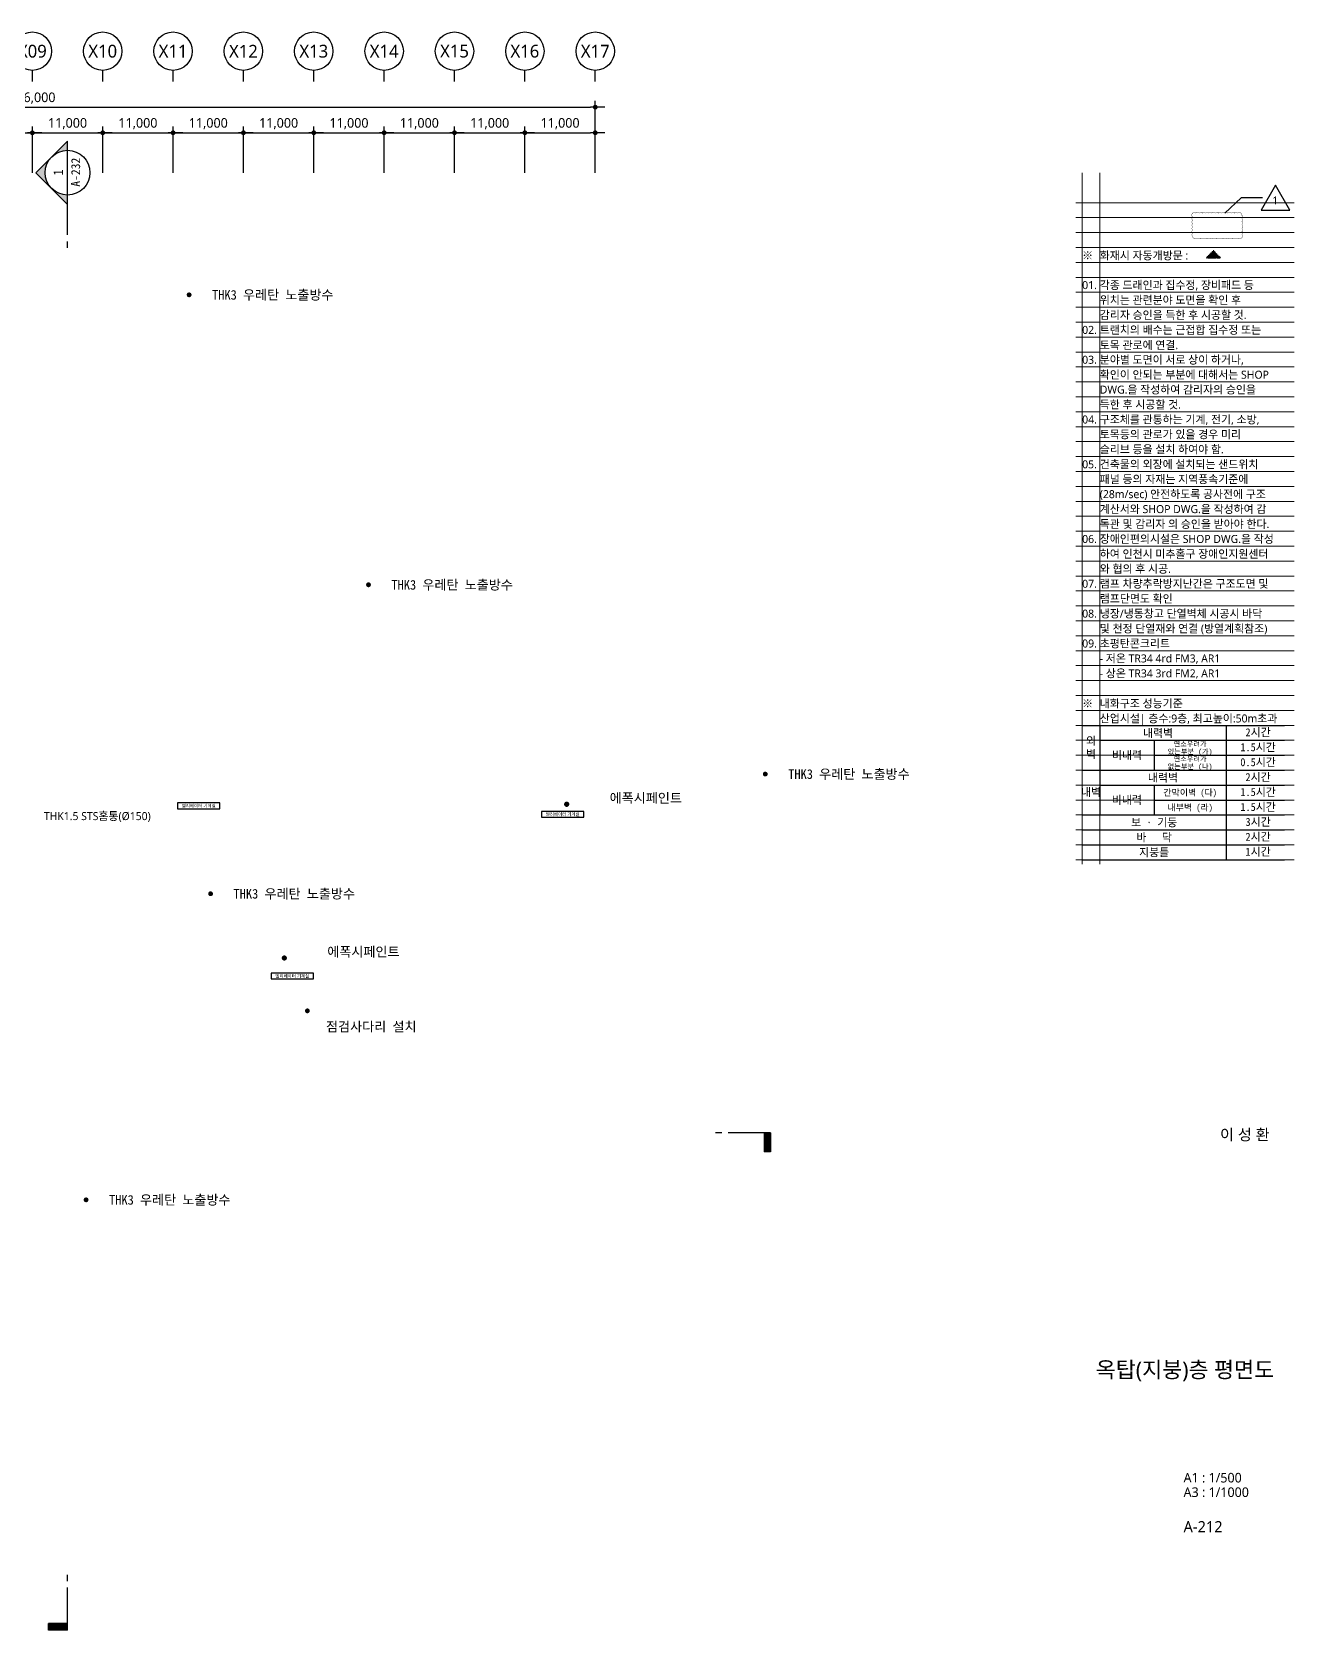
# Model space of a CAD drawing. Header units: millimetres. Extents: x 3546612 to 5615882, y 547008 to 3162891.
# Drawn here: x 4954047 to 5151369, y 2913200 to 3162891 of the extents above; entities that cross this region are included whole.
import ezdxf
from ezdxf.enums import TextEntityAlignment as Align

# ---------------------------------------------------------------- set-up
doc = ezdxf.new("R2010")
doc.units = ezdxf.units.MM
doc.linetypes.add('DASHDOTX2', pattern=[2, 1, -0.5, 0, -0.5])
for name, color, linetype, lineweight in [('A-AXIS-BUBL', 7, 'Continuous', 25), ('A-BORD-TEXT', 3, 'Continuous', 25), ('A-DIMS', 7, 'Continuous', 25), ('A-MKXS-LEAD', 7, 'Continuous', 25), ('A-MKXS-MAK1', 3, 'Continuous', 25), ('A-MKXS-MAK2', 3, 'DASHDOTX2', 25), ('A-MKXS-TEXT1', 3, 'Continuous', 25), ('A-MKXS-TEXT2', 7, 'Continuous', 25), ('A-XXXX-TXT2', 3, 'Continuous', 25), ('REV-202205', 20, 'Continuous', 25)]:
    doc.layers.add(name, color=color, linetype=linetype, lineweight=lineweight)
doc.layers.add('A-XXXX-NPLT', color=144, linetype='Continuous', lineweight=15, plot=False)
doc.styles.add('HY울릉도L', font='')
doc.styles.add('XR-평면도$0$맑은 고딕', font='malgun.ttf')
doc.styles.add('돋움체', font='')
doc.styles.add('맑은 고딕', font='malgun.ttf')
doc.styles.add('맑은고딕', font='malgun.ttf')
doc.styles.get('HY울릉도L').set_extended_font_data('HYwulM')
doc.styles.get('돋움체').set_extended_font_data('DotumChe')
doc.dimstyles.new('CDIM', dxfattribs={"dimtxt": 3, "dimasz": 1.5, "dimexe": 2, "dimexo": 1, "dimgap": 1, "dimtad": 1, "dimdec": 0, "dimrnd": 0.5, "dimzin": 0, "dimdsep": 32, "dimlunit": 6, "dimtxsty": 'HY울릉도L', "dimblk1": '_CIDOT', "dimblk2": '_CIDOT', "dimsah": 1, "dimcen": 5.5, "dimclrd": 2, "dimclre": 2, "dimclrt": 7, "dimadec": 0, "dimazin": 0, "dimtfac": 1, "dimtdec": 0, "dimtix": 1, "dimtmove": 2, "dimatfit": 1, "dimldrblk": '_CIDOT', "dimfxl": 1, "dimtolj": 1, "dimtzin": 0, "dimlwd": -1, "dimarcsym": 0})

# ---------------------------------------------------------------- blocks, each defined once
blk = doc.blocks.new('_CIDOT')
at = {"color": 0, "linetype": 'ByBlock'}
blk.add_line((2, 0), (-1, 0), dxfattribs=at)
at = {"color": 0, "linetype": 'ByBlock', "const_width": 0.5}
blk.add_lwpolyline([(-0.25, 0, 1), (0.25, 0, 1)], format="xyb", close=True, dxfattribs=at)
blk = doc.blocks.new('*D35')
at = {"layer": 'A-DIMS', "lineweight": -2, "transparency": 16777216}
for p, q in [((203693, 255621), (203693, 262871)), ((214693, 255621), (214693, 262871))]:
    blk.add_line(p, q, dxfattribs=at)
at = {"layer": 'A-DIMS', "transparency": 16777216}
blk.add_line((204443, 261871), (213943, 261871), dxfattribs=at)
at = {"layer": 'A-DIMS', "transparency": 16777216, "xscale": 750, "yscale": 750, "zscale": 750, "rotation": 180}
blk.add_blockref('_CIDOT', (203693, 261871), dxfattribs=at)
at = {"layer": 'A-DIMS', "transparency": 16777216, "xscale": 750, "yscale": 750, "zscale": 750}
blk.add_blockref('_CIDOT', (214693, 261871), dxfattribs=at)
at = {"layer": 'A-DIMS', "color": 3, "transparency": 16777216, "insert": (209193, 263275), "char_height": 1500, "attachment_point": 5, "style": '맑은고딕'}
blk.add_mtext('\\A1;11,000', dxfattribs=at)
blk = doc.blocks.new('*D36')
at = {"layer": 'A-DIMS', "lineweight": -2, "transparency": 16777216}
for p, q in [((214693, 255621), (214693, 262871)), ((225693, 255621), (225693, 262871))]:
    blk.add_line(p, q, dxfattribs=at)
at = {"layer": 'A-DIMS', "transparency": 16777216}
blk.add_line((215443, 261871), (224943, 261871), dxfattribs=at)
at = {"layer": 'A-DIMS', "transparency": 16777216, "xscale": 750, "yscale": 750, "zscale": 750, "rotation": 180}
blk.add_blockref('_CIDOT', (214693, 261871), dxfattribs=at)
at = {"layer": 'A-DIMS', "transparency": 16777216, "xscale": 750, "yscale": 750, "zscale": 750}
blk.add_blockref('_CIDOT', (225693, 261871), dxfattribs=at)
at = {"layer": 'A-DIMS', "color": 3, "transparency": 16777216, "insert": (220193, 263275), "char_height": 1500, "attachment_point": 5, "style": '맑은고딕'}
blk.add_mtext('\\A1;11,000', dxfattribs=at)
blk = doc.blocks.new('*D37')
at = {"layer": 'A-DIMS', "lineweight": -2, "transparency": 16777216}
for p, q in [((225693, 255621), (225693, 262871)), ((236693, 255621), (236693, 262871))]:
    blk.add_line(p, q, dxfattribs=at)
at = {"layer": 'A-DIMS', "transparency": 16777216}
blk.add_line((226443, 261871), (235943, 261871), dxfattribs=at)
at = {"layer": 'A-DIMS', "transparency": 16777216, "xscale": 750, "yscale": 750, "zscale": 750, "rotation": 180}
blk.add_blockref('_CIDOT', (225693, 261871), dxfattribs=at)
at = {"layer": 'A-DIMS', "transparency": 16777216, "xscale": 750, "yscale": 750, "zscale": 750}
blk.add_blockref('_CIDOT', (236693, 261871), dxfattribs=at)
at = {"layer": 'A-DIMS', "color": 3, "transparency": 16777216, "insert": (231193, 263275), "char_height": 1500, "attachment_point": 5, "style": '맑은고딕'}
blk.add_mtext('\\A1;11,000', dxfattribs=at)
blk = doc.blocks.new('*D38')
at = {"layer": 'A-DIMS', "lineweight": -2, "transparency": 16777216}
for p, q in [((236693, 255621), (236693, 262871)), ((247693, 255621), (247693, 262871))]:
    blk.add_line(p, q, dxfattribs=at)
at = {"layer": 'A-DIMS', "transparency": 16777216}
blk.add_line((237443, 261871), (246943, 261871), dxfattribs=at)
at = {"layer": 'A-DIMS', "transparency": 16777216, "xscale": 750, "yscale": 750, "zscale": 750, "rotation": 180}
blk.add_blockref('_CIDOT', (236693, 261871), dxfattribs=at)
at = {"layer": 'A-DIMS', "transparency": 16777216, "xscale": 750, "yscale": 750, "zscale": 750}
blk.add_blockref('_CIDOT', (247693, 261871), dxfattribs=at)
at = {"layer": 'A-DIMS', "color": 3, "transparency": 16777216, "insert": (242193, 263275), "char_height": 1500, "attachment_point": 5, "style": '맑은고딕'}
blk.add_mtext('\\A1;11,000', dxfattribs=at)
blk = doc.blocks.new('*D39')
at = {"layer": 'A-DIMS', "lineweight": -2, "transparency": 16777216}
for p, q in [((247693, 255621), (247693, 262871)), ((258693, 255621), (258693, 262871))]:
    blk.add_line(p, q, dxfattribs=at)
at = {"layer": 'A-DIMS', "transparency": 16777216}
blk.add_line((248443, 261871), (257943, 261871), dxfattribs=at)
at = {"layer": 'A-DIMS', "transparency": 16777216, "xscale": 750, "yscale": 750, "zscale": 750, "rotation": 180}
blk.add_blockref('_CIDOT', (247693, 261871), dxfattribs=at)
at = {"layer": 'A-DIMS', "transparency": 16777216, "xscale": 750, "yscale": 750, "zscale": 750}
blk.add_blockref('_CIDOT', (258693, 261871), dxfattribs=at)
at = {"layer": 'A-DIMS', "color": 3, "transparency": 16777216, "insert": (253193, 263275), "char_height": 1500, "attachment_point": 5, "style": '맑은고딕'}
blk.add_mtext('\\A1;11,000', dxfattribs=at)
blk = doc.blocks.new('*D40')
at = {"layer": 'A-DIMS', "lineweight": -2, "transparency": 16777216}
for p, q in [((258693, 255621), (258693, 262871)), ((269693, 255621), (269693, 262871))]:
    blk.add_line(p, q, dxfattribs=at)
at = {"layer": 'A-DIMS', "transparency": 16777216}
blk.add_line((259443, 261871), (268943, 261871), dxfattribs=at)
at = {"layer": 'A-DIMS', "transparency": 16777216, "xscale": 750, "yscale": 750, "zscale": 750, "rotation": 180}
blk.add_blockref('_CIDOT', (258693, 261871), dxfattribs=at)
at = {"layer": 'A-DIMS', "transparency": 16777216, "xscale": 750, "yscale": 750, "zscale": 750}
blk.add_blockref('_CIDOT', (269693, 261871), dxfattribs=at)
at = {"layer": 'A-DIMS', "color": 3, "transparency": 16777216, "insert": (264193, 263275), "char_height": 1500, "attachment_point": 5, "style": '맑은고딕'}
blk.add_mtext('\\A1;11,000', dxfattribs=at)
blk = doc.blocks.new('*D41')
at = {"layer": 'A-DIMS', "lineweight": -2, "transparency": 16777216}
for p, q in [((269693, 255621), (269693, 262871)), ((280693, 255621), (280693, 262871))]:
    blk.add_line(p, q, dxfattribs=at)
at = {"layer": 'A-DIMS', "transparency": 16777216}
blk.add_line((270443, 261871), (279943, 261871), dxfattribs=at)
at = {"layer": 'A-DIMS', "transparency": 16777216, "xscale": 750, "yscale": 750, "zscale": 750, "rotation": 180}
blk.add_blockref('_CIDOT', (269693, 261871), dxfattribs=at)
at = {"layer": 'A-DIMS', "transparency": 16777216, "xscale": 750, "yscale": 750, "zscale": 750}
blk.add_blockref('_CIDOT', (280693, 261871), dxfattribs=at)
at = {"layer": 'A-DIMS', "color": 3, "transparency": 16777216, "insert": (275193, 263275), "char_height": 1500, "attachment_point": 5, "style": '맑은고딕'}
blk.add_mtext('\\A1;11,000', dxfattribs=at)
blk = doc.blocks.new('*D42')
at = {"layer": 'A-DIMS', "lineweight": -2, "transparency": 16777216}
for p, q in [((280693, 255621), (280693, 262871)), ((291693, 255621), (291693, 262871))]:
    blk.add_line(p, q, dxfattribs=at)
at = {"layer": 'A-DIMS', "transparency": 16777216}
blk.add_line((281443, 261871), (290943, 261871), dxfattribs=at)
at = {"layer": 'A-DIMS', "transparency": 16777216, "xscale": 750, "yscale": 750, "zscale": 750, "rotation": 180}
blk.add_blockref('_CIDOT', (280693, 261871), dxfattribs=at)
at = {"layer": 'A-DIMS', "transparency": 16777216, "xscale": 750, "yscale": 750, "zscale": 750}
blk.add_blockref('_CIDOT', (291693, 261871), dxfattribs=at)
at = {"layer": 'A-DIMS', "color": 3, "transparency": 16777216, "insert": (286193, 263275), "char_height": 1500, "attachment_point": 5, "style": '맑은고딕'}
blk.add_mtext('\\A1;11,000', dxfattribs=at)
blk = doc.blocks.new('*D43')
at = {"layer": 'A-DIMS', "lineweight": -2, "transparency": 16777216}
for p, q in [((126693, 255621), (126693, 266871)), ((302693, 255621), (302693, 266871))]:
    blk.add_line(p, q, dxfattribs=at)
at = {"layer": 'A-DIMS', "transparency": 16777216}
blk.add_line((127443, 265871), (301943, 265871), dxfattribs=at)
at = {"layer": 'A-DIMS', "transparency": 16777216, "xscale": 750, "yscale": 750, "zscale": 750, "rotation": 180}
blk.add_blockref('_CIDOT', (126693, 265871), dxfattribs=at)
at = {"layer": 'A-DIMS', "transparency": 16777216, "xscale": 750, "yscale": 750, "zscale": 750}
blk.add_blockref('_CIDOT', (302693, 265871), dxfattribs=at)
at = {"layer": 'A-DIMS', "color": 3, "transparency": 16777216, "insert": (214693, 267275), "char_height": 1500, "attachment_point": 5, "style": '맑은고딕'}
blk.add_mtext('\\A1;176,000', dxfattribs=at)
blk = doc.blocks.new('*D44')
at = {"layer": 'A-DIMS', "lineweight": -2, "transparency": 16777216}
for p, q in [((291693, 255621), (291693, 262871)), ((302693, 255621), (302693, 262871))]:
    blk.add_line(p, q, dxfattribs=at)
at = {"layer": 'A-DIMS', "transparency": 16777216}
blk.add_line((292443, 261871), (301943, 261871), dxfattribs=at)
at = {"layer": 'A-DIMS', "transparency": 16777216, "xscale": 750, "yscale": 750, "zscale": 750, "rotation": 180}
blk.add_blockref('_CIDOT', (291693, 261871), dxfattribs=at)
at = {"layer": 'A-DIMS', "transparency": 16777216, "xscale": 750, "yscale": 750, "zscale": 750}
blk.add_blockref('_CIDOT', (302693, 261871), dxfattribs=at)
at = {"layer": 'A-DIMS', "color": 3, "transparency": 16777216, "insert": (297193, 263275), "char_height": 1500, "attachment_point": 5, "style": '맑은고딕'}
blk.add_mtext('\\A1;11,000', dxfattribs=at)
blk = doc.blocks.new('글_엘리베이터기계실')
at = {"layer": 'A-XXXX-TXT2', "color": 0, "ltscale": 100}
blk.add_lwpolyline([(-3300, 336), (-3300, -564), (3300, -564), (3300, 336)], close=True, dxfattribs=at)
at = {"layer": 'A-XXXX-TXT2', "ltscale": 100, "style": 'XR-평면도$0$맑은 고딕'}
blk.add_text('엘리베이터 기계실', height=500, dxfattribs=at).set_placement((0, -114), align=Align.MIDDLE_CENTER)
blk = doc.blocks.new('A$C46A32BF9')
at = {"layer": 'A-MKXS-MAK1'}
h = blk.add_hatch(color=256, dxfattribs=at)
h.paths.add_polyline_path([(215243, 255634), (217718, 253159, -0.4142136), (217718, 258109)])
h.paths.add_polyline_path([(217718, 253159), (220193, 250684), (220193, 252134, -0.1989124)])
h.paths.add_polyline_path([(217718, 258109, -0.1989124), (220193, 259134), (220193, 260583)])
for points in [[(329116, 102621), (330116, 102621), (330116, 105621), (329116, 105621)], [(217193, 28930), (217193, 27930), (220193, 27930), (220193, 28930)]]:
    blk.add_hatch(color=256, dxfattribs=at).paths.add_polyline_path(points)
for p, q in [((220193, 260583), (215243, 255634)), ((220193, 245906), (220193, 260583)), ((220193, 250684), (215243, 255634)), ((220193, 243906), (220193, 244906)), ((322486, 105621), (321486, 105621)), ((330116, 105621), (323486, 105621)), ((329116, 105621), (329116, 102621)), ((330116, 105621), (330116, 102621)), ((330116, 102621), (329116, 102621)), ((220193, 35559), (220193, 36559)), ((220193, 27930), (220193, 34559)), ((217193, 27930), (217193, 28930)), ((220193, 28930), (217193, 28930)), ((220193, 27930), (217193, 27930))]:
    blk.add_line(p, q, dxfattribs=at)
blk.add_circle((220193, 255634), 3500, dxfattribs=at)
at = {"layer": 'A-MKXS-TEXT2', "style": '돋움체'}
for s, height, p in [('A-232', 1400, (221470, 255705)), ('1', 1500, (218750, 255676))]:
    blk.add_text(s, height=height, rotation=90, dxfattribs=at).set_placement(p, align=Align.MIDDLE)
blk = doc.blocks.new('NOTE(220317)')
at = {"layer": 'A-XXXX-NPLT'}
for p, q in [((1010649.8, 179732.7), (1010649.8, 175412.7)), ((1010759.8, 179732.7), (1010759.8, 175412.7)), ((1010609.8, 179546.1), (1011974.8, 179546.1)), ((1010609.8, 179452.7), (1011974.8, 179452.7)), ((1010609.8, 179359.4), (1011974.8, 179359.4)), ((1010609.8, 179266.1), (1011974.8, 179266.1)), ((1010609.8, 179172.7), (1011974.8, 179172.7)), ((1010609.8, 179079.4), (1011974.8, 179079.4)), ((1010609.8, 178986.1), (1011974.8, 178986.1)), ((1010609.8, 178892.7), (1011974.8, 178892.7)), ((1010609.8, 178799.4), (1011974.8, 178799.4)), ((1010609.8, 178706.1), (1011974.8, 178706.1)), ((1010609.8, 178612.7), (1011974.8, 178612.7)), ((1010609.8, 178519.4), (1011974.8, 178519.4)), ((1010609.8, 178426.1), (1011974.8, 178426.1)), ((1010609.8, 178332.7), (1011974.8, 178332.7)), ((1010609.8, 178239.4), (1011974.8, 178239.4)), ((1010609.8, 178146.1), (1011974.8, 178146.1)), ((1010609.8, 178052.7), (1011974.8, 178052.7)), ((1010609.8, 177959.4), (1011974.8, 177959.4)), ((1010609.8, 177866.1), (1011974.8, 177866.1)), ((1010609.8, 177772.7), (1011974.8, 177772.7)), ((1010609.8, 177679.4), (1011974.8, 177679.4)), ((1010609.8, 177586.1), (1011974.8, 177586.1)), ((1010609.8, 177492.7), (1011974.8, 177492.7)), ((1010609.8, 177399.4), (1011974.8, 177399.4)), ((1010609.8, 177306.1), (1011974.8, 177306.1)), ((1010609.8, 177212.7), (1011974.8, 177212.7)), ((1010609.8, 177119.4), (1011974.8, 177119.4)), ((1010609.8, 177026.1), (1011974.8, 177026.1)), ((1010609.8, 176932.7), (1011974.8, 176932.7)), ((1010609.8, 176839.4), (1011974.8, 176839.4)), ((1010609.8, 176746.1), (1011974.8, 176746.1)), ((1010609.8, 176652.7), (1011974.8, 176652.7)), ((1010609.8, 176559.4), (1011974.8, 176559.4)), ((1010609.8, 176466.1), (1011974.8, 176466.1)), ((1010609.8, 176372.7), (1011974.8, 176372.7)), ((1010609.8, 176279.4), (1011974.8, 176279.4)), ((1010609.8, 176186.1), (1011974.8, 176186.1)), ((1010609.8, 176092.7), (1011974.8, 176092.7)), ((1010609.8, 175999.4), (1011974.8, 175999.4)), ((1010609.8, 175906.1), (1011974.8, 175906.1)), ((1010609.8, 175812.7), (1011974.8, 175812.7)), ((1010609.8, 175719.4), (1011974.8, 175719.4)), ((1010609.8, 175626.1), (1011974.8, 175626.1)), ((1010609.8, 175532.7), (1011974.8, 175532.7)), ((1010609.8, 175439.4), (1011974.8, 175439.4))]:
    blk.add_line(p, q, dxfattribs=at)
blk = doc.blocks.new('NOTE_평면도')
h = blk.add_hatch(color=240)
h.dxf.hatch_style = 1
h.paths.add_polyline_path([(8008.9, 4986.8), (7986.9, 5008.8), (7964.9, 4986.8)])
for points in [[(7576.5, 3525.6), (8209, 3525.6)], [(7631.5, 3525.6), (7631.5, 3245.6)], [(8026.5, 3525.6), (8026.5, 3105.6)], [(7631.5, 3478.9), (8209, 3478.9)], [(7801.5, 3478.9), (7801.5, 3385.6)], [(7801.5, 3432.3), (8209, 3432.3)], [(7576.5, 3385.6), (8209, 3385.6)], [(7631.5, 3338.9), (8209, 3338.9)], [(7801.5, 3338.9), (7801.5, 3245.6)], [(7801.5, 3292.3), (8209, 3292.3)], [(7576.5, 3245.6), (8209, 3245.6)], [(7576.5, 3198.9), (8209, 3198.9)], [(7576.5, 3152.3), (8209, 3152.3)], [(7576.5, 3105.6), (8209, 3105.6)]]:
    blk.add_lwpolyline(points)
at = {"layer": 'A-MKXS-MAK2', "color": 240}
blk.add_lwpolyline([(8008.9, 4986.8), (7986.9, 5008.8), (7964.9, 4986.8)], close=True, dxfattribs=at)
at = {"layer": 'A-XXXX-TXT2', "style": '맑은 고딕'}
for s, p in [('※', (7576.5, 4993.9)), ('화재시 자동개방문 : ', (7631.5, 4993.9)), ('01.', (7576.5, 4901.4)), ('각종 드래인과 집수정, 장비패드 등', (7631.5, 4901.4)), ('위치는 관련분야 도면을 확인 후', (7631.5, 4854.8)), ('감리자 승인을 득한 후 시공할 것.', (7631.5, 4808.1)), ('02.', (7576.5, 4761.4)), ('트랜치의 배수는 근접합 집수정 또는', (7631.5, 4761.4)), ('토목 관로에 연결.', (7631.5, 4713.9)), ('03.', (7576.5, 4668.1)), ('분야별 도면이 서로 상이 하거나,', (7631.5, 4668.1)), ('확인이 안되는 부분에 대해서는 SHOP', (7631.5, 4621.4)), ('DWG.을 작성하여 감리자의 승인을', (7631.5, 4574.8)), ('득한 후 시공할 것.', (7631.5, 4528.1)), ('구조체를 관통하는 기계, 전기, 소방,', (7631.5, 4481.4)), ('04.', (7576.5, 4481.4)), ('토목등의 관로가 있을 경우 미리', (7631.5, 4434.8)), ('슬리브 등을 설치 하여야 함.', (7631.5, 4388.1)), ('05.', (7576.5, 4341.4)), ('건축물의 외장에 설치되는 샌드위치', (7631.5, 4341.4)), ('패널 등의 자재는 지역풍속기준에', (7631.5, 4294.8)), ('(28m/sec) 안전하도록 공사전에 구조', (7631.5, 4248.1)), ('계산서와 SHOP DWG.을 작성하여 감', (7631.5, 4201.4)), ('독관 및 감리자 의 승인을 받아야 한다.', (7631.5, 4154.8)), ('06.', (7576.5, 4108.1)), ('장애인편의시설은 SHOP DWG.을 작성', (7631.5, 4108.1)), ('하여 인천시 미추홀구 장애인지원센터', (7631.5, 4061.4)), ('와 협의 후 시공.', (7631.5, 4014.8)), ('07.', (7576.5, 3968.1)), ('램프 차량추락방지난간은 구조도면 및', (7631.5, 3968.1)), ('램프단면도 확인', (7631.5, 3921.4)), ('08.', (7576.5, 3874.8)), ('냉장/냉동창고 단열벽체 시공시 바닥', (7631.5, 3874.8)), ('초평탄콘크리트', (7631.5, 3781.4)), ('및 천정 단열재와 연결 (방열계획참조)', (7631.5, 3828.1)), ('09.', (7576.5, 3781.4)), ('- 저온 TR34 4rd FM3, AR1', (7631.5, 3734.8)), ('- 상온 TR34 3rd FM2, AR1', (7631.5, 3688.1)), ('※', (7576.5, 3593.9)), ('내화구조 성능기준', (7631.5, 3593.9)), ('산업시설| 층수:9층, 최고높이:50m초과', (7631.5, 3547.2))]:
    blk.add_text(s, height=25, dxfattribs=at).set_placement(p, align=Align.MIDDLE_LEFT)
at = {"layer": 'A-XXXX-TXT2', "style": '돋움체'}
for s, height, p in [('내력벽', 25, (7813.7, 3501.4)), ('2시간', 25, (8126.5, 3503.9)), ('비내력', 25, (7716.5, 3432.3)), ('있는부분 (가)', 16, (7914, 3443.6)), ('연소우려가', 16, (7914, 3467.6)), ('1.5시간', 25, (8126.5, 3457.3)), ('없는부분 (나)', 16, (7914, 3396.9)), ('연소우려가', 16, (7914, 3420.9)), ('0.5시간', 25, (8126.5, 3410.6)), ('내력벽', 25, (7829, 3362.3)), ('2시간', 25, (8126.5, 3363.9)), ('비내력', 25, (7716.1, 3292.3)), ('간막이벽 (다)', 20, (7914, 3315.6)), ('1.5시간', 25, (8126.5, 3317.3)), ('내부벽 (라)', 20, (7914, 3268.9)), ('1.5시간', 25, (8126.5, 3270.6)), ('보 · 기둥', 25, (7801.5, 3222.3)), ('3시간', 25, (8126.5, 3223.9)), ('바   닥', 25, (7801.5, 3175.6)), ('2시간', 25, (8126.5, 3177.3)), ('1시간', 25, (8126.5, 3130.6)), ('지붕틀', 25, (7801.5, 3128.9))]:
    blk.add_text(s, height=height, dxfattribs=at).set_placement(p, align=Align.MIDDLE_CENTER)
at = {"layer": 'A-XXXX-TXT2', "char_height": 25, "attachment_point": 5, "style": '맑은 고딕'}
for s, width, insert in [('{\\fDotumChe|b0|i0|c129|p49;외\\P벽}', 24.9, (7604, 3455.1)), ('{\\fDotumChe|b0|i0|c129|p49;내벽}', 25, (7604, 3315.6))]:
    blk.add_mtext_dynamic_manual_height_columns(s, width=width, gutter_width=125, heights=[0], dxfattribs=dict(at, insert=insert))
blk = doc.blocks.new('A$C098F3C96')
at = {"layer": 'REV-202205'}
for p, q in [((-3124, 1954), (-5684, -454)), ((225, 1954), (-3124, 1954))]:
    blk.add_line(p, q, dxfattribs=at)
blk.add_lwpolyline([(2252, 3900), (0, 0), (4504, 0)], close=True, dxfattribs=at)
at = {"layer": 'A-BORD-TEXT', "style": '맑은고딕'}
blk.add_text('1', height=1250, dxfattribs=at).set_placement((2227, 1534), align=Align.MIDDLE)
blk = doc.blocks.new('DIM(210222)')
for p, q in [((214693, 269870.6), (214693, 271620.6)), ((225693, 269870.6), (225693, 271620.6)), ((236693, 269870.6), (236693, 271620.6)), ((247693, 269870.6), (247693, 271620.6)), ((258693, 269870.6), (258693, 271620.6)), ((269693, 269870.6), (269693, 271620.6)), ((280693, 269870.6), (280693, 271620.6)), ((291693, 269870.6), (291693, 271620.6)), ((302693, 269870.6), (302693, 271620.6))]:
    blk.add_line(p, q)
at = {"layer": 'A-AXIS-BUBL', "ltscale": 0.2}
for centre in [(214693, 274620.6), (225693, 274620.6), (236693, 274620.6), (247693, 274620.6), (258693, 274620.6), (269693, 274620.6), (280693, 274620.6), (291693, 274620.6), (302693, 274620.6)]:
    blk.add_circle(centre, 3000, dxfattribs=at)
at = {"layer": 'A-XXXX-TXT2', "ltscale": 0.2, "style": '맑은고딕'}
for s, p in [('X09', (214693, 274620.6)), ('X10', (225693, 274620.6)), ('X11', (236693, 274620.6)), ('X12', (247693, 274620.6)), ('X13', (258693, 274620.6)), ('X14', (269693, 274620.6)), ('X15', (280693, 274620.6)), ('X16', (291693, 274620.6)), ('X17', (302693, 274620.6))]:
    blk.add_text(s, height=2000, dxfattribs=at).set_placement(p, align=Align.MIDDLE)
at = {"layer": 'A-DIMS'}
for p1, p2, distance, picture, middle in [((126693, 255120.6), (302693, 255120.6), 10750, '*D43', (214693, 267275.5)), ((203693, 255120.6), (214693, 255120.6), 6750, '*D35', (209193, 263275.5)), ((214693, 255120.6), (225693, 255120.6), 6750, '*D36', (220193, 263275.5)), ((225693, 255120.6), (236693, 255120.6), 6750, '*D37', (231193, 263275.5)), ((236693, 255120.6), (247693, 255120.6), 6750, '*D38', (242193, 263275.5)), ((247693, 255120.6), (258693, 255120.6), 6750, '*D39', (253193, 263275.5)), ((258693, 255120.6), (269693, 255120.6), 6750, '*D40', (264193, 263275.5)), ((269693, 255120.6), (280693, 255120.6), 6750, '*D41', (275193, 263275.5)), ((280693, 255120.6), (291693, 255120.6), 6750, '*D42', (286193, 263275.5)), ((291693, 255120.6), (302693, 255120.6), 6750, '*D44', (297193, 263275.5))]:
    dim = blk.add_aligned_dim(p1=p1, p2=p2, distance=distance, dimstyle='CDIM', override={"dimscale": 500, "dimtxsty": '맑은고딕', "dimclrd": 256, "dimclre": 256, "dimclrt": 3}, dxfattribs=at)
    dim.commit()
    dim.dimension.update_dxf_attribs({"geometry": picture, "text_midpoint": middle})

msp = doc.modelspace()

# ---------------------------------------------------------------- linework, layer by layer
at = {"layer": 'A-MKXS-LEAD'}
for points, const_width in [([(4978622.8, 3121633.2, 1), (4978622.8, 3122008.2, 1)], 375), ([(5006665.5, 3076326.7, 1), (5006665.5, 3076701.7, 1)], 375), ([(5068699.4, 3046753.5, 1), (5068699.4, 3047128.5, 1)], 375), ([(5037441.7, 3042240.8, 1), (5037856.3, 3042199.4, 1)], 400), ([(4981977.3, 3028055.5, 1), (4981977.3, 3028430.5, 1)], 375), ([(4993295.3, 3018221.9, 1), (4993709.9, 3018180.5, 1)], 400), ([(4996920.8, 3009945.5, 1), (4997295.8, 3009945.5, 1)], 375), ([(4962517.5, 2980228.4, 1), (4962517.5, 2980603.4, 1)], 375)]:
    msp.add_lwpolyline(points, format="xyb", close=True, dxfattribs=dict(at, const_width=const_width))
at = {"layer": 'REV-202205', "const_width": 50}
msp.add_lwpolyline([(5135529.6, 3134577.4, -0.52056705), (5136029.6, 3134577.4, -0.52056705), (5136529.6, 3134577.4, -0.52056705), (5137029.6, 3134577.4, -0.52056705), (5137529.6, 3134577.4, -0.52056705), (5138029.6, 3134577.4, -0.52056705), (5138529.6, 3134577.4, -0.52056705), (5139029.6, 3134577.4, -0.52056705), (5139529.6, 3134577.4, -0.52056705), (5140029.6, 3134577.4, -0.52056705), (5140529.6, 3134577.4, -0.52056705), (5141029.6, 3134577.4, -0.52056705), (5141529.6, 3134577.4, -0.52056705), (5142029.6, 3134577.4, -0.52056705), (5142529.6, 3134577.4, -0.52056705), (5143029.6, 3134577.4, -0.52056705), (5143198.4, 3134246.2, -0.52056705), (5143198.4, 3133746.2, -0.52056705), (5143198.4, 3133246.2, -0.52056705), (5143198.4, 3132746.2, -0.52056705), (5143198.4, 3132246.2, -0.52056705), (5143198.4, 3131746.2, -0.52056705), (5143198.4, 3131246.2, -0.52056705), (5143198.4, 3130746.2, -0.52056705), (5142765.1, 3130679.5, -0.52056705), (5142265.1, 3130679.5, -0.52056705), (5141765.1, 3130679.5, -0.52056705), (5141265.1, 3130679.5, -0.52056705), (5140765.1, 3130679.5, -0.52056705), (5140265.1, 3130679.5, -0.52056705), (5139765.1, 3130679.5, -0.52056705), (5139265.1, 3130679.5, -0.52056705), (5138765.1, 3130679.5, -0.52056705), (5138265.1, 3130679.5, -0.52056705), (5137765.1, 3130679.5, -0.52056705), (5137265.1, 3130679.5, -0.52056705), (5136765.1, 3130679.5, -0.52056705), (5136265.1, 3130679.5, -0.52056705), (5135765.1, 3130679.5, -0.52056705), (5135529.6, 3130944.1, -0.52056705), (5135529.6, 3131444.1, -0.52056705), (5135529.6, 3131944.1, -0.52056705), (5135529.6, 3132444.1, -0.52056705), (5135529.6, 3132944.1, -0.52056705), (5135529.6, 3133444.1, -0.52056705), (5135529.6, 3133944.1, -0.52056705)], format="xyb", close=True, dxfattribs=at)

# ---------------------------------------------------------------- block references
for name, p in [('DIM(210222)', (4739418.8, 2885270.6)), ('A$C46A32BF9', (4739418.8, 2885270.6)), ('A$C098F3C96', (5146213.9, 3135031.4)), ('글_엘리베이터기계실', (4980118.6, 3042087.3)), ('글_엘리베이터기계실', (5037018.9, 3040773.7)), ('글_엘리베이터기계실', (4994751.7, 3015494.5))]:
    msp.add_blockref(name, p)
for name, p, xscale, yscale, zscale in [('NOTE(220317)', (-20148001.6, -1352435.1), 25, 25, 25), ('NOTE_평면도', (4739418.8, 2878270.6), 50, 50, 50)]:
    msp.add_blockref(name, p, dxfattribs=dict(xscale=xscale, yscale=yscale, zscale=zscale))

# ---------------------------------------------------------------- texts
at = {"layer": 'A-BORD-TEXT', "style": '맑은고딕'}
msp.add_text('이 성 환', height=1750, dxfattribs=at).set_placement((5147561.5, 2989731.8), align=Align.RIGHT)
msp.add_text('옥탑(지붕)층 평면도', height=2500, dxfattribs=at).set_placement((5134306.3, 2953883.1), align=Align.MIDDLE_CENTER)
for s, height, p in [('A1 : 1/500', 1500, (5134091.6, 2936255)), ('A3 : 1/1000', 1500, (5134091.6, 2933987.6)), ('A-212', 1750, (5134091.6, 2928469.4))]:
    msp.add_text(s, height=height, dxfattribs=at).set_placement(p)
at = {"layer": 'A-MKXS-TEXT1'}
for s, height, style, p in [('THK3 우레탄 노출방수', 1500, '돋움체', (4982201.2, 3121820.7)), ('THK3 우레탄 노출방수', 1500, '돋움체', (5010243.9, 3076514.2)), ('THK3 우레탄 노출방수', 1500, '돋움체', (5072277.8, 3046941)), ('에폭시페인트', 1500, '돋움체', (5044370.6, 3043207.9)), ('THK1.5 STS홈통(Ø150)', 1250, '맑은고딕', (4955905.7, 3040375.6)), ('THK3 우레탄 노출방수', 1500, '돋움체', (4985555.7, 3028243)), ('에폭시페인트', 1500, '돋움체', (5000224.2, 3019188.9)), ('점검사다리 설치', 1500, '돋움체', (5000029.6, 3007485.1)), ('THK3 우레탄 노출방수', 1500, '돋움체', (4966095.9, 2980415.9))]:
    msp.add_text(s, height=height, dxfattribs=dict(at, style=style)).set_placement(p, align=Align.MIDDLE_LEFT)

doc.saveas('drawing.dxf')
